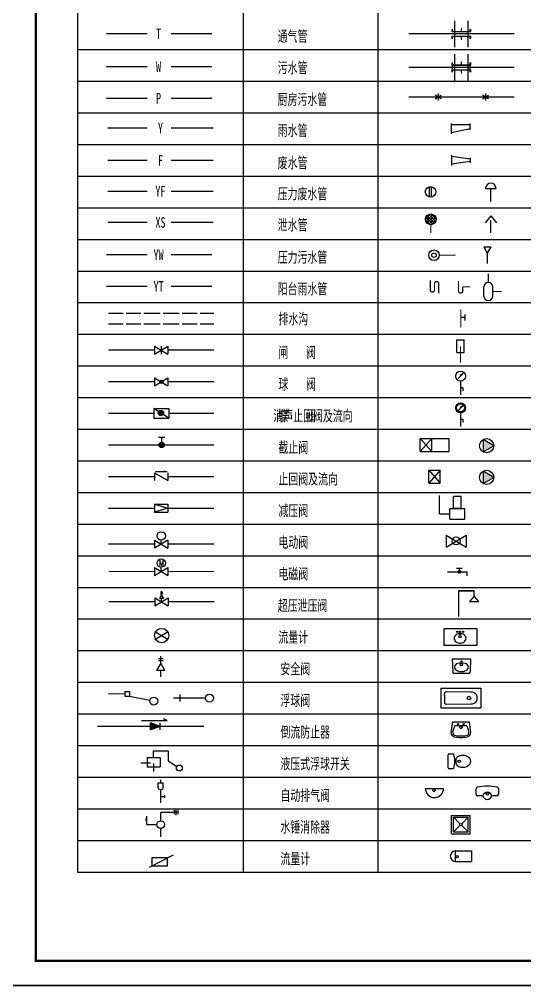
# Model space of a CAD drawing. Extents: x 27938 to 1042331, y -235042 to 1535213.
# Drawn here: x 669348 to 689745, y 1029265 to 1068308 of the extents above; entities that cross this region are included whole.
import ezdxf
from ezdxf.enums import TextEntityAlignment as Align

# ---------------------------------------------------------------- set-up
doc = ezdxf.new("R2010")
doc.units = 0
doc.header["$LTSCALE"] = 1000
doc.header["$MEASUREMENT"] = 0
doc.layers.add('0s-水标注', color=7, linetype='Continuous')
doc.layers.add('图框', color=140, linetype='Continuous')
doc.layers.add('yichutu', color=7, linetype='Continuous', true_color=0xffffff, plot=False)
doc.styles.add('HZ', font='txt', dxfattribs={"bigfont": 'hztxt'})
doc.styles.add('ST', font='', dxfattribs={"width": 0.8})
doc.styles.get('ST').set_extended_font_data('SimSun')

# ---------------------------------------------------------------- blocks, each defined once
blk = doc.blocks.new('*X132')
at = {"color": 0, "linetype": 'Continuous'}
for p, q in [((-98904, -74050), (-98859, -74050)), ((-98903, -74040), (-98849, -74040)), ((-98894, -74060), (-98869, -74060)), ((-98888, -74030), (-98839, -74030)), ((-98884, -74070), (-98879, -74070)), ((-98873, -74020), (-98829, -74020)), ((-98858, -74010), (-98819, -74010)), ((-98843, -74000), (-98809, -74000)), ((-98828, -73990), (-98799, -73990)), ((-98813, -73980), (-98789, -73980)), ((-98798, -73970), (-98779, -73970)), ((-98783, -73960), (-98769, -73960)), ((-98768, -73950), (-98759, -73950)), ((-98753, -73940), (-98749, -73940))]:
    blk.add_line(p, q, dxfattribs=at)
blk = doc.blocks.new('*X136')
at = {"color": 0, "linetype": 'Continuous'}
for p, q in [((-73009, -33067), (-72910, -33067)), ((-73009, -33068), (-72909, -33068)), ((-73009, -33069), (-72909, -33069)), ((-73009, -33070), (-72909, -33070)), ((-73009, -33071), (-72909, -33071)), ((-73009, -33072), (-72909, -33072)), ((-73009, -33073), (-72909, -33073)), ((-73009, -33074), (-72909, -33074)), ((-73009, -33075), (-72909, -33075)), ((-73009, -33076), (-72909, -33076)), ((-73009, -33077), (-72909, -33077)), ((-73009, -33078), (-72909, -33078)), ((-73009, -33079), (-72909, -33079)), ((-73009, -33080), (-72909, -33080)), ((-73009, -33081), (-72910, -33081)), ((-73008, -33062), (-72911, -33062)), ((-73008, -33063), (-72910, -33063)), ((-73008, -33064), (-72910, -33064)), ((-73008, -33065), (-72910, -33065)), ((-73008, -33066), (-72910, -33066)), ((-73008, -33082), (-72910, -33082)), ((-73008, -33083), (-72910, -33083)), ((-73008, -33084), (-72910, -33084)), ((-73008, -33085), (-72910, -33085)), ((-73008, -33086), (-72910, -33086)), ((-73007, -33059), (-72911, -33059)), ((-73007, -33060), (-72911, -33060)), ((-73007, -33061), (-72911, -33061)), ((-73007, -33087), (-72911, -33087)), ((-73007, -33088), (-72911, -33088)), ((-73007, -33089), (-72911, -33089)), ((-73006, -33056), (-72912, -33056)), ((-73006, -33057), (-72912, -33057)), ((-73006, -33058), (-72912, -33058)), ((-73006, -33090), (-72912, -33090)), ((-73006, -33091), (-72912, -33091)), ((-73006, -33092), (-72912, -33092)), ((-73005, -33054), (-72913, -33054)), ((-73005, -33055), (-72913, -33055)), ((-73005, -33093), (-72913, -33093)), ((-73005, -33094), (-72913, -33094)), ((-73004, -33052), (-72914, -33052)), ((-73004, -33053), (-72914, -33053)), ((-73004, -33095), (-72914, -33095)), ((-73004, -33096), (-72914, -33096)), ((-73004, -33097), (-72915, -33097)), ((-73003, -33050), (-72915, -33050)), ((-73003, -33051), (-72915, -33051)), ((-73003, -33098), (-72915, -33098)), ((-73002, -33048), (-72916, -33048)), ((-73002, -33049), (-72916, -33049)), ((-73002, -33099), (-72916, -33099)), ((-73002, -33100), (-72916, -33100)), ((-73001, -33047), (-72917, -33047)), ((-73001, -33101), (-72917, -33101)), ((-73001, -33102), (-72918, -33102)), ((-73000, -33045), (-72918, -33045)), ((-73000, -33046), (-72918, -33046)), ((-73000, -33103), (-72918, -33103)), ((-72999, -33044), (-72919, -33044)), ((-72999, -33104), (-72919, -33104)), ((-72998, -33043), (-72920, -33043)), ((-72998, -33105), (-72920, -33105)), ((-72998, -33106), (-72921, -33106)), ((-72997, -33041), (-72922, -33041)), ((-72997, -33042), (-72921, -33042)), ((-72997, -33107), (-72921, -33107)), ((-72996, -33040), (-72922, -33040)), ((-72996, -33108), (-72922, -33108)), ((-72995, -33039), (-72923, -33039)), ((-72995, -33109), (-72923, -33109)), ((-72994, -33038), (-72924, -33038)), ((-72994, -33110), (-72924, -33110)), ((-72993, -33037), (-72926, -33037)), ((-72993, -33111), (-72925, -33111)), ((-72992, -33112), (-72926, -33112)), ((-72991, -33036), (-72927, -33036)), ((-72990, -33035), (-72928, -33035)), ((-72990, -33113), (-72928, -33113)), ((-72989, -33034), (-72929, -33034)), ((-72989, -33114), (-72929, -33114)), ((-72988, -33033), (-72931, -33033)), ((-72988, -33115), (-72930, -33115)), ((-72986, -33032), (-72932, -33032)), ((-72986, -33116), (-72932, -33116)), ((-72985, -33117), (-72933, -33117)), ((-72984, -33031), (-72934, -33031)), ((-72983, -33030), (-72936, -33030)), ((-72983, -33118), (-72935, -33118)), ((-72981, -33029), (-72937, -33029)), ((-72981, -33119), (-72937, -33119)), ((-72979, -33120), (-72939, -33120)), ((-72978, -33028), (-72940, -33028)), ((-72976, -33027), (-72942, -33027)), ((-72976, -33121), (-72942, -33121)), ((-72973, -33026), (-72945, -33026)), ((-72973, -33122), (-72945, -33122)), ((-72970, -33123), (-72949, -33123)), ((-72968, -33025), (-72950, -33025)), ((-72962, -33124), (-72956, -33124))]:
    blk.add_line(p, q, dxfattribs=at)
blk = doc.blocks.new('$VALVE$00000609')
for p, q in [((-344, -179), (459, 239)), ((263, 138), (-264, 138)), ((-264, 138), (-264, -137)), ((263, -137), (263, 138)), ((-264, -137), (263, -137))]:
    blk.add_line(p, q)
blk.add_lwpolyline([(459, 239, 0, 20, 0), (305, 171, 50, 50, 0)], format="xyseb")
for p in [(-264, 0), (263, 0)]:
    blk.add_point(p)
blk = doc.blocks.new('TK')
at = {"layer": '图框'}
blk.add_lwpolyline([(465375, 548714), (549475, 548714), (549475, 489314), (465375, 489314)], close=True, dxfattribs=at)
blk.add_lwpolyline([(465375, 548714), (549475, 548714), (549475, 489314), (465375, 489314)], close=True, dxfattribs=at)
at = {"layer": '图框', "const_width": 100}
blk.add_lwpolyline([(548475, 490314), (548475, 547714), (467875, 547714), (467875, 490314)], close=True, dxfattribs=at)
blk = doc.blocks.new('yct-841-594-84100-59399.9999999999-100-1000.0')
at = {"layer": 'yichutu', "color": 7, "true_color": 0xffffff}
blk.add_lwpolyline([(0, 0), (0, 59400), (84100, 59400), (84100, 0)], close=True, dxfattribs=at)

msp = doc.modelspace()

# ---------------------------------------------------------------- hatches: boundary and pattern name
at = {"layer": '0s-水标注', "ltscale": 1.5}
for points in [[(675169.9, 1052399.8, 1.0000033), (674956.9, 1052399.8, 1.0000033)], [(688065.9, 1050829.7), (688497.2, 1051078.7), (688065.9, 1051327.7)], [(688065.9, 1049551.7), (688497.2, 1049800.7), (688065.9, 1050049.7)], [(674638.8, 1039597.4), (674638.8, 1039881.4), (675029, 1039739.4)]]:
    msp.add_hatch(color=256, dxfattribs=at).paths.add_polyline_path(points)

# ---------------------------------------------------------------- linework, layer by layer
for p, q in [((671692, 1081806), (671692, 1033857.2)), ((678401.5, 1033857.2), (678401.5, 1081815.2)), ((683833, 1033857.2), (683833, 1081815.2)), ((686921.5, 1067188.9), (686921.5, 1068253)), ((687467, 1067188.9), (687467, 1068253)), ((686821.5, 1067820), (686821.5, 1067890.6)), ((686821.5, 1067820), (687567, 1067820)), ((687194.2, 1067820), (687194.2, 1067915.9)), ((687567, 1067820), (687567, 1067915.9)), ((686821.5, 1067628.3), (687567, 1067628.3)), ((686821.5, 1067532.5), (686821.5, 1067628.3)), ((687194.2, 1067532.5), (687194.2, 1067628.3)), ((687567, 1067532.5), (687567, 1067628.3)), ((671692, 1067085.2), (720812, 1067085.2)), ((686921.5, 1065831.5), (686921.5, 1066895.7)), ((687467, 1065831.5), (687467, 1066895.7)), ((686821.5, 1066462.7), (686821.5, 1066533.3)), ((686821.5, 1066462.7), (687567, 1066462.7)), ((686821.5, 1066175.1), (686821.5, 1066271)), ((686821.5, 1066271), (687567, 1066271)), ((687194.2, 1066462.7), (687194.2, 1066558.5)), ((687194.2, 1066175.1), (687194.2, 1066271)), ((687567, 1066462.7), (687567, 1066558.5)), ((687567, 1066175.1), (687567, 1066271)), ((671692, 1065807.2), (720812, 1065807.2)), ((686138.7, 1065098.1), (686381.4, 1065238.2)), ((686381.4, 1065098.1), (686138.7, 1065238.2)), ((686260, 1065308.3), (686260, 1065028)), ((688287.8, 1065098.1), (688045.1, 1065238.2)), ((688045.1, 1065098.1), (688287.8, 1065238.2)), ((688166.4, 1065308.3), (688166.4, 1065028)), ((671692, 1064529.2), (720812, 1064529.2)), ((671692, 1064529.2), (720812, 1064529.2)), ((686796.1, 1063680.7), (686796.1, 1064099.6)), ((686796.1, 1064054), (687543.8, 1064054)), ((687543.8, 1063840.5), (687543.8, 1064099.6)), ((686796.1, 1063734.5), (687543.8, 1063894.2)), ((671692, 1063251.2), (720812, 1063251.2)), ((671692, 1063251.2), (720812, 1063251.2)), ((686796.1, 1062817.6), (686796.1, 1062406.8)), ((686796.1, 1062780), (687543.8, 1062673.5)), ((687543.8, 1062567), (686796.1, 1062460.5)), ((687543.8, 1062711.1), (687543.8, 1062513.3)), ((671692, 1061973.2), (720812, 1061973.2)), ((685906.2, 1061125.5), (685906.2, 1061542.9)), ((685991.4, 1061125.5), (685991.4, 1061542.9)), ((688164, 1061475.6), (688589.8, 1061475.6)), ((671692, 1060695.2), (720812, 1060695.2)), ((685943.9, 1060444.2), (685739.9, 1060240.2)), ((686042.7, 1060427.4), (685756.8, 1060141.4)), ((685872.4, 1060427.4), (686158.4, 1060141.4)), ((685971.2, 1060444.2), (686175.3, 1060240.2)), ((685739.9, 1060212.9), (685943.9, 1060008.9)), ((685756.8, 1060311.7), (686042.7, 1060025.7)), ((686111.8, 1060380.8), (685803.4, 1060072.3)), ((685803.4, 1060380.8), (686111.8, 1060072.3)), ((686158.4, 1060311.7), (685872.4, 1060025.7)), ((686175.3, 1060212.9), (685971.2, 1060008.9)), ((688377, 1060368.7), (688144.7, 1060091.9)), ((688377, 1060368.7), (688609.2, 1060091.9)), ((671692, 1059417.2), (720812, 1059417.2)), ((688107.2, 1059119.8), (688375.5, 1059119.8)), ((688235, 1058864.2), (688107.2, 1059119.8)), ((688375.5, 1059119.8), (688235, 1058861.2)), ((671692, 1058139.2), (720812, 1058139.2)), ((688101.3, 1057123), (688101.3, 1057501.7)), ((688456.3, 1057123), (688456.3, 1057501.7)), ((671692, 1056861.2), (720812, 1056861.2)), ((672943.1, 1056436.9), (673539.5, 1056436.9)), ((673658.8, 1056436.9), (674255.2, 1056436.9)), ((674374.5, 1056436.9), (675030.5, 1056436.9)), ((675149.8, 1056436.9), (675805.8, 1056436.9)), ((675925.1, 1056436.9), (676521.5, 1056436.9)), ((676640.8, 1056436.9), (677203.1, 1056436.9)), ((687336.1, 1056261.7), (687170, 1056261.7)), ((687336.1, 1056380.5), (687336.1, 1056142.9)), ((672943.1, 1056007.5), (673539.5, 1056007.5)), ((673658.8, 1056007.5), (674255.2, 1056007.5)), ((674374.5, 1056007.5), (675030.5, 1056007.5)), ((675149.8, 1056007.5), (675805.8, 1056007.5)), ((675925.1, 1056007.5), (676521.5, 1056007.5)), ((676640.8, 1056007.5), (677203.1, 1056007.5)), ((671692, 1055583.2), (720812, 1055583.2)), ((687007.4, 1054841.7), (687007.4, 1055363.5)), ((687007.4, 1055363.5), (687306.4, 1055363.5)), ((687306.4, 1054841.7), (687306.4, 1055363.5)), ((674809.3, 1054784.4), (675341.8, 1055103.9)), ((674809.3, 1055103.9), (675341.8, 1054784.4)), ((674809.3, 1055103.9), (674809.3, 1054784.4)), ((675075.6, 1055103.9), (675075.6, 1054784.4)), ((675341.8, 1055103.9), (675341.8, 1054784.4)), ((687007.4, 1054841.7), (687306.4, 1054841.7)), ((671692, 1054305.2), (720812, 1054305.2)), ((674809.3, 1053825.9), (674809.3, 1053506.4)), ((674809.3, 1053506.4), (675341.8, 1053825.9)), ((674809.3, 1053825.9), (675341.8, 1053506.4)), ((675341.8, 1053825.9), (675341.8, 1053506.4)), ((687063, 1053798.4), (687266.3, 1054001.8)), ((687266.3, 1054001.8), (687145.8, 1053921.4)), ((687165.9, 1053901.4), (687145.8, 1053921.4)), ((687158.9, 1053433.9), (687255.6, 1053433.9)), ((687255.6, 1053433.9), (687255.6, 1053294.2)), ((671692, 1053027.2), (720812, 1053027.2)), ((687060.2, 1052507), (687263.5, 1052710.4)), ((687263.5, 1052710.4), (687143.1, 1052630.1)), ((687163.1, 1052610), (687143.1, 1052630.1)), ((674773.8, 1052583.4), (675377.3, 1052583.4)), ((675377.3, 1052192.9), (674773.8, 1052583.4)), ((674773.8, 1052583.4), (674773.8, 1052192.9)), ((675377.3, 1052583.4), (675377.3, 1052192.9)), ((674773.8, 1052192.9), (675377.3, 1052192.9)), ((687158.9, 1052155.9), (687255.6, 1052155.9)), ((687255.6, 1052155.9), (687255.6, 1052016.2)), ((671692, 1051749.2), (720812, 1051749.2)), ((674965.5, 1051429.7), (675221.1, 1051429.7)), ((675093.3, 1051110.2), (675093.3, 1051429.7)), ((685530.8, 1051376.4), (685998.8, 1050843.9)), ((685998.8, 1051376.4), (685530.8, 1050843.9)), ((685530.8, 1050843.9), (685530.8, 1051376.4)), ((685530.8, 1051376.4), (686679.1, 1051376.4)), ((685998.8, 1050843.9), (685998.8, 1051376.4)), ((686679.1, 1051376.4), (686679.1, 1050843.9)), ((688497.2, 1051078.7), (688065.9, 1051327.7)), ((688065.9, 1051327.7), (688065.9, 1050829.7)), ((688065.9, 1050829.7), (688497.2, 1051078.7)), ((685530.8, 1050843.9), (686679.1, 1050843.9)), ((671692, 1050471.2), (720812, 1050471.2)), ((674809.3, 1049991.9), (675341.8, 1049672.4)), ((674809.3, 1049991.9), (674809.3, 1049672.4)), ((674841.3, 1050045.2), (675309.9, 1050045.2)), ((675341.8, 1049991.9), (675341.8, 1049672.4)), ((685870.9, 1049565.9), (685870.9, 1050098.4)), ((686339, 1050098.4), (685870.9, 1049565.9)), ((685870.9, 1050098.4), (686339, 1049565.9)), ((685870.9, 1050098.4), (686339, 1050098.4)), ((686339, 1049565.9), (686339, 1050098.4)), ((688497.2, 1049800.7), (688065.9, 1050049.7)), ((688065.9, 1050049.7), (688065.9, 1049551.7)), ((685870.9, 1049565.9), (686339, 1049565.9)), ((688065.9, 1049551.7), (688497.2, 1049800.7)), ((671692, 1049193.2), (720812, 1049193.2)), ((674809.3, 1048713.9), (675341.8, 1048713.9)), ((674809.3, 1048713.9), (675341.8, 1048554.2)), ((674809.3, 1048713.9), (674809.3, 1048394.4)), ((675341.8, 1048713.9), (675341.8, 1048394.4)), ((687178.9, 1049032.1), (686875.7, 1049032.1)), ((686875.7, 1048541), (686875.7, 1049032.1)), ((687178.9, 1048541), (687178.9, 1049032.1)), ((675341.8, 1048554.2), (674809.3, 1048394.4)), ((674809.3, 1048394.4), (675341.8, 1048394.4)), ((686718.8, 1048111.6), (686718.8, 1048541)), ((686718.8, 1048541), (687335.9, 1048541)), ((687178.9, 1048541), (686875.7, 1048541)), ((687335.9, 1048111.6), (687335.9, 1048541)), ((671692, 1047915.2), (720812, 1047915.2)), ((686718.8, 1048111.6), (687335.9, 1048111.6)), ((674809.3, 1047266.4), (675341.8, 1046946.9)), ((675341.8, 1047266.4), (674809.3, 1046946.9)), ((674809.3, 1047266.4), (674809.3, 1046946.9)), ((675075.6, 1047116.4), (675075.6, 1047264.6)), ((675341.8, 1047266.4), (675341.8, 1046946.9)), ((686579, 1047467.2), (686579, 1046988)), ((686579, 1047467.2), (687377.8, 1046988)), ((686579, 1046988), (687377.8, 1047467.2)), ((687377.8, 1047467.2), (687377.8, 1046988)), ((671692, 1046637.2), (720812, 1046637.2)), ((671692, 1046637.2), (720812, 1046637.2)), ((674809.3, 1046157.9), (674809.3, 1045838.4)), ((674809.3, 1045838.4), (675341.8, 1046157.9)), ((674809.3, 1046157.9), (675341.8, 1045838.4)), ((675075.6, 1045998.2), (675075.6, 1046168.6)), ((675341.8, 1046157.9), (675341.8, 1045838.4)), ((686637.6, 1045982.3), (687418.6, 1045982.3)), ((686998.9, 1046129.3), (687229.7, 1046129.3)), ((687114.3, 1045982.3), (687114.3, 1046129.3)), ((687418.6, 1045835.3), (687418.6, 1045982.3)), ((671692, 1045359.2), (708671, 1045359.2)), ((675089.7, 1045053.5), (675089.7, 1045201.3)), ((687706.2, 1045221.9), (687083, 1045221.9)), ((687083, 1045221.9), (687706.2, 1045221.9)), ((687706.2, 1045008.9), (687706.2, 1045221.9)), ((687706.2, 1045074.9), (687706.2, 1045221.9)), ((674823.4, 1044618), (675355.9, 1044937.5)), ((674823.4, 1044937.5), (675355.9, 1044618)), ((674823.4, 1044937.5), (674823.4, 1044618)), ((675089.7, 1045053.5), (675003.4, 1044909.7)), ((675175.9, 1044909.7), (675003.4, 1044909.7)), ((675137, 1045145.4), (675045, 1045145.4)), ((675137, 1045101.7), (675045, 1045101.7)), ((675175.9, 1044909.7), (675089.7, 1045053.5)), ((675089.7, 1044777.8), (675089.7, 1044909.7)), ((675355.9, 1044937.5), (675355.9, 1044618)), ((687706.2, 1045008.9), (687519.9, 1044789.8)), ((687519.9, 1044789.8), (687892.6, 1044789.8)), ((687892.6, 1044789.8), (687706.2, 1045008.9)), ((671692, 1044081.2), (708671, 1044081.2)), ((687823.1, 1043685.2), (686485.1, 1043685.2)), ((686485.1, 1043685.2), (686485.1, 1043024.5)), ((687823.1, 1043024.5), (687823.1, 1043685.2)), ((674823.4, 1043570.9), (675355.9, 1043251.4)), ((674823.4, 1043251.4), (675355.9, 1043570.9)), ((687001.3, 1043581.7), (687035.2, 1043547.7)), ((687001.3, 1043547.7), (687035.2, 1043581.7)), ((687115, 1043486.7), (687126.3, 1043486.7)), ((687122.1, 1043588.7), (687158.1, 1043588.7)), ((687165.2, 1043486.7), (687153.8, 1043486.7)), ((687244.9, 1043581.7), (687278.8, 1043547.7)), ((687278.8, 1043581.7), (687244.9, 1043547.7)), ((687300.7, 1043441.5), (687260.1, 1043463.6)), ((686485.1, 1043024.5), (687823.1, 1043024.5)), ((671692, 1042803.2), (708671, 1042803.2)), ((675147.9, 1042477), (674963.9, 1042477)), ((686824.8, 1042467.7), (686846.5, 1041937.3)), ((686824.8, 1042467.7), (687562.8, 1042467.7)), ((687562.8, 1042467.7), (687541.2, 1041937.3)), ((675053.2, 1042293.1), (674880.7, 1042005.6)), ((675147.9, 1042389.6), (674963.9, 1042389.6)), ((675225.8, 1042005.6), (675053.2, 1042293.1)), ((687176.8, 1042386.3), (687210.8, 1042352.3)), ((687210.8, 1042386.3), (687176.8, 1042352.3)), ((675225.8, 1042005.6), (674880.7, 1042005.6)), ((687481.2, 1041879.7), (686906.4, 1041879.7)), ((671692, 1041525.2), (708671, 1041525.2)), ((686366.8, 1041282.1), (687973.1, 1041282.1)), ((686366.8, 1041282.1), (686366.8, 1040490.2)), ((687973.1, 1041282.1), (687973.1, 1040490.2)), ((673604.6, 1041150.8), (673793, 1041150.8)), ((673604.6, 1041150.8), (673604.6, 1040964.4)), ((673604.6, 1040964.4), (673793, 1040964.4)), ((673793, 1041150.8), (673793, 1040964.4)), ((673793, 1040964.4), (674615.9, 1040796.5)), ((675844.9, 1040744.2), (675844.9, 1041028.2)), ((686508.8, 1040997.2), (686508.8, 1041061.6)), ((686508.8, 1040997.2), (686508.8, 1040775.1)), ((687578.6, 1041124.8), (686588.5, 1041140.1)), ((686366.8, 1040490.2), (687973.1, 1040490.2)), ((686508.8, 1040775.1), (686508.8, 1040710.7)), ((686588.5, 1040632.2), (687578.6, 1040647.6)), ((671692, 1040247.2), (708671, 1040247.2)), ((674283.3, 1039976.8), (675315.2, 1039976.8)), ((674638.8, 1039597.4), (674638.8, 1039881.4)), ((675029, 1039739.4), (674638.8, 1039881.4)), ((675029, 1039739.4), (674638.8, 1039597.4)), ((675029, 1039597.4), (675029, 1039881.4)), ((675315.2, 1039976.8), (675167.7, 1040046.1)), ((686778, 1039492.2), (686840.2, 1039922.5)), ((686840.2, 1039922.5), (687499.7, 1039922.5)), ((687073.4, 1039761.5), (686925, 1039761.5)), ((687074.5, 1039811), (687035.4, 1039850.1)), ((687035.4, 1039811), (687074.5, 1039850.1)), ((687266.5, 1039761.5), (687073.4, 1039761.5)), ((687265.5, 1039811), (687304.5, 1039850.1)), ((687265.5, 1039850.1), (687304.5, 1039811)), ((687414.9, 1039761.5), (687266.5, 1039761.5)), ((687499.7, 1039922.5), (687561.9, 1039492.2)), ((671692, 1038969.2), (708671, 1038969.2)), ((674768, 1038751.4), (675355.6, 1038751.4)), ((674768, 1038481.7), (674768, 1038751.4)), ((675355.6, 1038751.4), (675355.6, 1038344.8)), ((686661.6, 1038068.2), (686661.6, 1038592.1)), ((686699.9, 1038630.5), (686854.5, 1038630.5)), ((674507.1, 1038481.7), (675029, 1038481.7)), ((674507.1, 1038481.7), (674507.1, 1038108.9)), ((675029, 1038481.7), (675029, 1038108.9)), ((675355.6, 1038344.8), (675705, 1038124.1)), ((686923.6, 1038349.3), (686968.3, 1038349.3)), ((686968.3, 1038311), (686923.6, 1038311)), ((686968.3, 1038438.8), (686968.3, 1038221.5)), ((674507.1, 1038108.9), (675029, 1038108.9)), ((686854.5, 1038029.8), (686699.9, 1038029.8)), ((671692, 1037691.2), (708671, 1037691.2)), ((674949.1, 1037456.8), (675157.3, 1037456.8)), ((674949.1, 1037249), (674949.1, 1037456.8)), ((675157.3, 1037249), (675157.3, 1037456.8)), ((685734.3, 1037237.5), (686475.6, 1037237.5)), ((687784.5, 1036992.3), (687784.5, 1037224.2)), ((688685.4, 1037224.2), (688685.4, 1036992.3)), ((675053.2, 1036913.8), (675213, 1036913.8)), ((675213, 1036967.1), (675213, 1036860.6)), ((688076.7, 1036934.8), (687842, 1036934.8)), ((688627.9, 1036934.8), (688393.2, 1036934.8)), ((671692, 1036413.2), (708671, 1036413.2)), ((675593, 1036352.2), (675593, 1036192.5)), ((675668.2, 1036392.2), (675668.2, 1036152.5)), ((675739.1, 1036352.2), (675739.1, 1036192.5)), ((686797.2, 1035401.4), (686797.2, 1036146.9)), ((686797.2, 1036146.9), (687542.7, 1036146.9)), ((686871.8, 1036072.4), (687135, 1035809.1)), ((686871.8, 1035476), (686871.8, 1036072.4)), ((686871.8, 1036072.4), (687468.2, 1036072.4)), ((687468.2, 1036072.4), (687204.9, 1035809.1)), ((687468.2, 1035476), (687468.2, 1036072.4)), ((687542.7, 1035401.4), (687542.7, 1036146.9)), ((687134.2, 1035738.4), (686871.8, 1035476)), ((686871.8, 1035476), (687468.2, 1035476)), ((687205.7, 1035738.4), (687468.2, 1035476)), ((671692, 1035135.2), (708671, 1035135.2)), ((686797.2, 1035401.4), (687542.7, 1035401.4)), ((686955.8, 1034283.2), (686955.8, 1034709.2)), ((686955.8, 1034709.2), (687597.1, 1034709.2)), ((687597.1, 1034709.2), (687597.1, 1034283.2)), ((686955.8, 1034283.2), (687597.1, 1034283.2)), ((671692, 1033857.2), (720812, 1033857.2))]:
    msp.add_line(p, q, dxfattribs=at)
at = {"layer": '0s-水标注', "ltscale": 1.5, "const_width": 50}
for points in [[(686821.5, 1067923.8), (686821.5, 1067792.4)], [(686821.5, 1067816.8), (687567, 1067816.8)], [(687194.2, 1067973.4), (687194.2, 1067816.8)], [(687541.2, 1067923.8), (687541.2, 1067792.4)], [(672866.2, 1067724.2), (674510.5, 1067724.2)], [(675473, 1067724.2), (677126.2, 1067724.2)], [(685064.2, 1067724.2), (689324.2, 1067724.2)], [(686821.5, 1067650.3), (686821.5, 1067519)], [(686821.5, 1067625.1), (687567, 1067625.1)], [(687194.2, 1067625.1), (687194.2, 1067468.4)], [(687541.2, 1067650.3), (687541.2, 1067519)], [(672863.8, 1066397.5), (674510.5, 1066397.5)], [(675473, 1066397.5), (677123.8, 1066397.5)], [(685064.2, 1066366.8), (689324.2, 1066366.8)], [(686821.5, 1066566.5), (686821.5, 1066293)], [(686821.5, 1066459.5), (687567, 1066459.5)], [(686821.5, 1066293), (686821.5, 1066161.6)], [(686821.5, 1066267.8), (687567, 1066267.8)], [(687194.2, 1066616.1), (687194.2, 1066459.5)], [(687194.2, 1066267.8), (687194.2, 1066111.1)], [(687541.2, 1066566.5), (687541.2, 1066293)], [(687541.2, 1066293), (687541.2, 1066161.6)], [(672863.8, 1065119.5), (674510.5, 1065119.5)], [(675473, 1065119.5), (677123.8, 1065119.5)], [(685064.2, 1065168.2), (689324.2, 1065168.2)], [(672914.3, 1063920.4), (674510.5, 1063920.4)], [(675473, 1063920.4), (677174.3, 1063920.4)], [(672914.3, 1062612.2), (674510.5, 1062612.2)], [(675473, 1062612.2), (677174.3, 1062612.2)], [(672914.3, 1061361.8), (674510.5, 1061361.8)], [(675473, 1061361.8), (677174.3, 1061361.8)], [(688377, 1061475.6), (688377, 1060943.1)], [(672914.3, 1060101.9), (674510.5, 1060101.9)], [(675473, 1060101.9), (677174.3, 1060101.9)], [(685957.6, 1060008.4), (685957.6, 1059671.2)], [(688377, 1060206.8), (688377, 1059674.3)], [(688235, 1058433.1), (688235, 1058861.2)], [(672863.8, 1058797), (674510.5, 1058797)], [(675473, 1058797), (677123.8, 1058797)], [(686300, 1058778.2), (686959.7, 1058778.2)], [(688278.8, 1057679.2), (688278.8, 1058034.2)], [(685934.6, 1057766.4), (685934.6, 1057372.4)], [(687076.1, 1057729.2), (687076.1, 1057335.2)], [(672863.8, 1057519), (674510.5, 1057519)], [(675473, 1057519), (677123.8, 1057519)], [(686105, 1057628), (686105, 1057372.4)], [(686275.4, 1057628), (686275.4, 1057233.9)], [(687246.5, 1057500.4), (687534, 1057500.4)], [(687246.5, 1057500.4), (687246.5, 1057335.2)], [(688456.3, 1057312.3), (688811.3, 1057312.3)], [(687170, 1056594.9), (687170, 1055849.4)], [(672943.1, 1054944.2), (674809.3, 1054944.2)], [(675341.8, 1054944.2), (677203.1, 1054944.2)], [(687154, 1055098.7), (687154, 1054431.6)], [(672943.1, 1053666.2), (674809.3, 1053666.2)], [(675341.8, 1053666.2), (677203.1, 1053666.2)], [(687158.9, 1053691.5), (687158.9, 1053126.6)], [(672943.1, 1052388.2), (674773.8, 1052388.2)], [(675377.3, 1052388.2), (677203.1, 1052388.2)], [(687158.9, 1052413.5), (687158.9, 1051848.6)], [(672943.1, 1051110.2), (677203.1, 1051110.2)], [(672943.1, 1049832.2), (674809.3, 1049832.2)], [(675341.8, 1049832.2), (677203.1, 1049832.2)], [(686299.9, 1049074.5), (686299.9, 1048326.3)], [(672943.1, 1048554.2), (674809.3, 1048554.2)], [(675341.8, 1048554.2), (677203.1, 1048554.2)], [(686299.9, 1048326.3), (686718.8, 1048326.3)], [(672943.1, 1047106.7), (674809.3, 1047106.7)], [(675341.8, 1047106.7), (677203.1, 1047106.7)], [(672952.1, 1045998.2), (674809.3, 1045998.2)], [(675341.8, 1045998.2), (677212.1, 1045998.2)], [(686640.6, 1045982.3), (687418.6, 1045982.3)], [(687418.6, 1045812.7), (687418.6, 1045982.3)], [(687083, 1045221.9), (687083, 1044167.7)], [(687083, 1045221.9), (687706.2, 1045221.9)], [(687706.2, 1045008.9), (687706.2, 1045221.9)], [(672957.2, 1044777.8), (674823.4, 1044777.8)], [(675355.9, 1044777.8), (677217.2, 1044777.8)], [(675053.2, 1042293.1), (675053.2, 1042588.9)], [(675053.2, 1041741.7), (675053.2, 1042005.6)], [(672923.2, 1041057.6), (673604.6, 1041057.6)], [(676863.7, 1040886.2), (675569, 1040886.2)], [(672501.2, 1039739.4), (674638.8, 1039739.4)], [(675029, 1039739.4), (676800.4, 1039739.4)], [(674644.4, 1038261.3), (674244.4, 1038261.3)], [(674768, 1038250.9), (674768, 1037908.9)], [(675053.2, 1037593.2), (675053.2, 1037456.8)], [(675053.2, 1037180.1), (675053.2, 1036647.6)], [(675053.2, 1036272.4), (675053.2, 1035930.3)], [(675053.2, 1036272.4), (675739.1, 1036272.4)], [(674489.4, 1036116.2), (674451.2, 1035917.3)], [(674489.4, 1036116.2), (674489.4, 1035774.2)], [(674489.4, 1035774.2), (674897.1, 1035774.2)], [(675053.2, 1035618), (675053.2, 1035276)]]:
    msp.add_lwpolyline(points, dxfattribs=at)
for points in [[(686275.4, 1057628, 1), (686105, 1057628, 1)], [(685934.6, 1057372.4, 1), (686105, 1057372.4, 1)], [(687076.1, 1057335.2, 1), (687246.5, 1057335.2, 1)]]:
    msp.add_lwpolyline(points, format="xyb", dxfattribs=at)
at = {"layer": '0s-水标注', "ltscale": 1.5}
for points, const_width in [([(675045.4, 1053663, 1), (675116.4, 1053663, 1)], 71), ([(675040.1, 1051110.2, 1), (675146.6, 1051110.2, 1)], 106.5)]:
    msp.add_lwpolyline(points, format="xyb", close=True, dxfattribs=dict(at, const_width=const_width))
for points in [[(686979.5, 1043441.5), (686920.8, 1043380.9), (686905.3, 1043345.1), (686900.1, 1043307.7)], [(686900.1, 1043307.7), (686905.3, 1043265.3), (686920.8, 1043224.7), (686945.9, 1043187.8), (686979.5, 1043156.1), (687020.1, 1043131), (687065.9, 1043113.7), (687115, 1043104.8), (687165.2, 1043104.8), (687214.2, 1043113.7), (687260.1, 1043131), (687300.7, 1043156.1), (687334.2, 1043187.8), (687359.3, 1043224.7), (687374.8, 1043265.3), (687380.1, 1043307.7)], [(687115, 1043486.7), (687065.9, 1043478.9), (687020.1, 1043463.6), (686979.5, 1043441.5)], [(687158.1, 1043588.7), (687152.1, 1043444.7), (687128.1, 1043444.7), (687122.1, 1043588.7)], [(687260.1, 1043463.6), (687214.2, 1043478.9), (687165.2, 1043486.7)], [(687380.1, 1043307.7), (687374.8, 1043345.1), (687359.3, 1043380.9), (687334.2, 1043413.5), (687300.7, 1043441.5)], [(687475.8, 1042133.7), (687469.6, 1042170.5), (687451.4, 1042205.7), (687421.9, 1042237.8), (687382.5, 1042265.3), (687334.8, 1042287), (687280.9, 1042302.1), (687223.3, 1042309.8), (687164.3, 1042309.8), (687106.7, 1042302.1), (687052.8, 1042287), (687005.1, 1042265.3), (686965.7, 1042237.8), (686936.2, 1042205.7), (686918, 1042170.5), (686911.8, 1042133.7), (686918, 1042096.9), (686936.2, 1042061.7), (686965.7, 1042029.7), (687005.1, 1042002.2), (687052.8, 1041980.4), (687106.7, 1041965.4), (687164.3, 1041957.7), (687223.3, 1041957.7), (687280.9, 1041965.4), (687334.8, 1041980.4), (687382.5, 1042002.2), (687421.9, 1042029.7), (687451.4, 1042061.7), (687469.6, 1042096.9), (687475.8, 1042133.7)]]:
    msp.add_lwpolyline(points, dxfattribs=at)
for centre, radius in [((685948.8, 1061334.2), 213), ((685957.6, 1060226.6), 218.1), ((686087, 1058778.2), 213), ((686087, 1058778.2), 91.6), ((687158.9, 1053891.5), 200), ((675080.9, 1053663), 71), ((675075.6, 1053666.2), 31), ((687159.2, 1052611), 200), ((687155.6, 1052610.8), 158.8), ((675063.4, 1052399.8), 106.5), ((675093.3, 1051110.2), 106.5), ((688209.7, 1051078.7), 287.6), ((688209.7, 1049800.7), 287.6), ((675075.6, 1047435), 170.4), ((686979.8, 1047233.2), 159.8), ((675075.6, 1046339), 170.4), ((687114.3, 1045982.3), 50), ((675089.7, 1043411.2), 287.6), ((687018.3, 1043564.7), 24), ((687138.8, 1043363.1), 50), ((687261.9, 1043564.7), 24), ((687186.3, 1042236.5), 50), ((687193.8, 1042369.3), 24), ((674772.5, 1040764.6), 159.8), ((677023.5, 1040886.2), 159.8), ((687499.5, 1040885.1), 70.5), ((687054.9, 1039830.5), 27.6), ((687174.4, 1039698.7), 50), ((687285, 1039830.5), 27.6), ((675806.3, 1038060.2), 119.8), ((687100.9, 1038327.8), 50), ((686084.4, 1037152.8), 50), ((688235, 1036934.8), 158.3), ((688240, 1037006), 50), ((675053.2, 1035774.2), 156.2), ((687169.9, 1035773.3), 50), ((687013.8, 1034478.5), 50)]:
    msp.add_circle(centre, radius, dxfattribs=at)
for centre, radius, start, end in [((688377, 1061475.6), 213, 0, 180), ((688278.8, 1057501.7), 177.5, 0, 180), ((688278.8, 1057123), 177.5, 180, 0), ((687114.3, 1045982.3), 23, 0, 180), ((687114.3, 1045982.3), 23, 180, 0), ((686906.4, 1041939.7), 60, 182.3373, 270), ((687481.2, 1041939.7), 60, 270, 357.66269), ((686587.3, 1041061.6), 78.5, 89.11176, 180.00001), ((687592.1, 1040886.2), 239, 266.76386, 93.23611), ((686587.3, 1040710.7), 78.5, 179.99999, 270.88824), ((687409, 1039486.1), 556.9, 150.35666, 186.38465), ((686930.8, 1039486.1), 557, 353.61611, 29.64229), ((686929.8, 1039470.2), 153.4, 171.77235, 259.00555), ((686924.8, 1039454.4), 75.5, 203.63321, 260.44973), ((687170, 1040706.5), 1412.7, 259.00558, 280.99442), ((687170, 1040706.5), 1351.3, 259.00558, 280.99442), ((687412.6, 1039457.6), 79.2, 280.96161, 334.95535), ((687410.1, 1039470.2), 153.4, 280.99442, 8.22765), ((686699.9, 1038592.1), 38.3, 90, 180.00001), ((686854.5, 1038592.1), 38.3, 13.3667, 90), ((685752, 1038330.2), 1171.6, 346.6333, 13.3667), ((687255.3, 1038193.2), 377.7, 43.16322, 139.43984), ((687255.3, 1038467.2), 377.7, 220.56015, 316.83679), ((687350, 1038330.2), 217.8, 326.12478, 33.87524), ((686699.9, 1038068.2), 38.3, 180.00001, 270), ((686854.5, 1038068.2), 38.3, 270, 346.6333), ((675053.2, 1037293.1), 113.1, 202.9735, 337.0265), ((686105, 1037237.5), 370.6, 180, 0), ((687842, 1037224.2), 57.5, 103.3667, 180), ((687842, 1036992.3), 57.5, 180, 270), ((688235, 1035570.4), 1757.4, 76.6333, 103.3667), ((688627.9, 1036992.3), 57.5, 270, 0), ((688627.9, 1037224.2), 57.5, 0, 76.6333), ((686955.8, 1034496.2), 213, 90, 270)]:
    msp.add_arc(centre, radius, start, end, dxfattribs=at)
msp.add_solid([(675182.1, 1050045.2), (675309.9, 1050045.2), (675182.1, 1050045.2), (675182.1, 1050087.8)], dxfattribs=at)

# ---------------------------------------------------------------- block references
msp.add_blockref('TK', (202139.1, 539951.7))
at = {"layer": '0s-水标注', "ltscale": 1.5, "xscale": 0.7099999999627471, "yscale": 0.7099999999627471, "zscale": 0.7099999999627471}
for p in [(757371.7, 1106492.8), (757369, 1105201.4)]:
    msp.add_blockref('*X132', p, dxfattribs=at)
at = {"layer": '0s-水标注', "ltscale": 1.5, "xscale": -1}
msp.add_blockref('*X136', (614155.2, 1079056.4), dxfattribs=at)
at = {"layer": '0s-水标注', "xscale": 1.2, "yscale": 1.2, "zscale": 1.2}
msp.add_blockref('$VALVE$00000609', (675014.1, 1034266.4), dxfattribs=at)
at = {"layer": 'yichutu'}
msp.add_blockref('yct-841-594-84100-59399.9999999999-100-1000.0', (667514.1, 1029265.3), dxfattribs=at)

# ---------------------------------------------------------------- texts
at = {"layer": '0s-水标注', "ltscale": 1.5, "style": 'ST', "width": 0.7}
for s, p in [('T', (674969.8, 1067724.2)), ('W', (674967.4, 1066397.5)), ('P', (674967.4, 1065119.5)), ('Y', (675044.3, 1063920.4)), ('F', (675044.3, 1062612.2)), ('YF', (675044.3, 1061361.8)), ('YW', (674967.4, 1058797)), ('YT', (674967.4, 1057519))]:
    msp.add_text(s, height=426, dxfattribs=at).set_placement(p, align=Align.MIDDLE)
at = {"layer": '0s-水标注', "style": 'HZ', "width": 0.8}
for s, height, p in [('通气管', 500, (679777.1, 1067357.2)), ('污水管', 500, (679777.1, 1066083.8)), ('厨房污水管', 500, (679777.1, 1064805.8)), ('雨水管', 500, (679777.1, 1063553.5)), ('废水管', 500, (679777.1, 1062245.2)), ('压力废水管', 500, (679777.1, 1060994.8)), ('泄水管', 500, (679777.1, 1059735)), ('压力污水管', 500, (679777.1, 1058430.1)), ('阳台雨水管', 500, (679777.1, 1057152.1)), ('排水沟', 500, (679806, 1055939.1)), ('闸  阀', 500, (679806, 1054581.6)), ('球  阀', 500, (679806, 1053303.6)), ('消声止回阀及流向', 500, (679601.8, 1052023.4)), ('蝶  阀', 500, (679806, 1052025.6)), ('截止阀', 500, (679806, 1050745.4)), ('止回阀及流向', 500, (679806, 1049469.6)), ('减压阀', 500, (679806, 1048191.6)), ('电动阀', 500, (679806, 1046913.6)), ('M', 250, (674986, 1046225.6)), ('电磁阀', 500, (679806, 1045635.6)), ('超压泄压阀', 500, (679781.9, 1044357.6)), ('流量计', 500, (679806, 1043079.6)), ('安全阀', 500, (679887.1, 1041797.2)), ('浮球阀', 500, (679887.1, 1040523.6)), ('倒流防止器', 500, (679887.1, 1039241.2)), ('液压式浮球开关', 500, (679887.1, 1037965.4)), ('自动排气阀', 500, (679887.1, 1036687.4)), ('水锤消除器', 500, (679887.1, 1035409.4)), ('流量计', 500, (679887.1, 1034131.4))]:
    msp.add_text(s, height=height, rotation=0, dxfattribs=at).set_placement(p)
at = {"layer": '0s-水标注', "ltscale": 1.5, "style": 'ST', "width": 0.7}
msp.add_text('XS', height=426, rotation=360, dxfattribs=at).set_placement((675044.3, 1060101.9), align=Align.MIDDLE)

doc.saveas('drawing.dxf')
